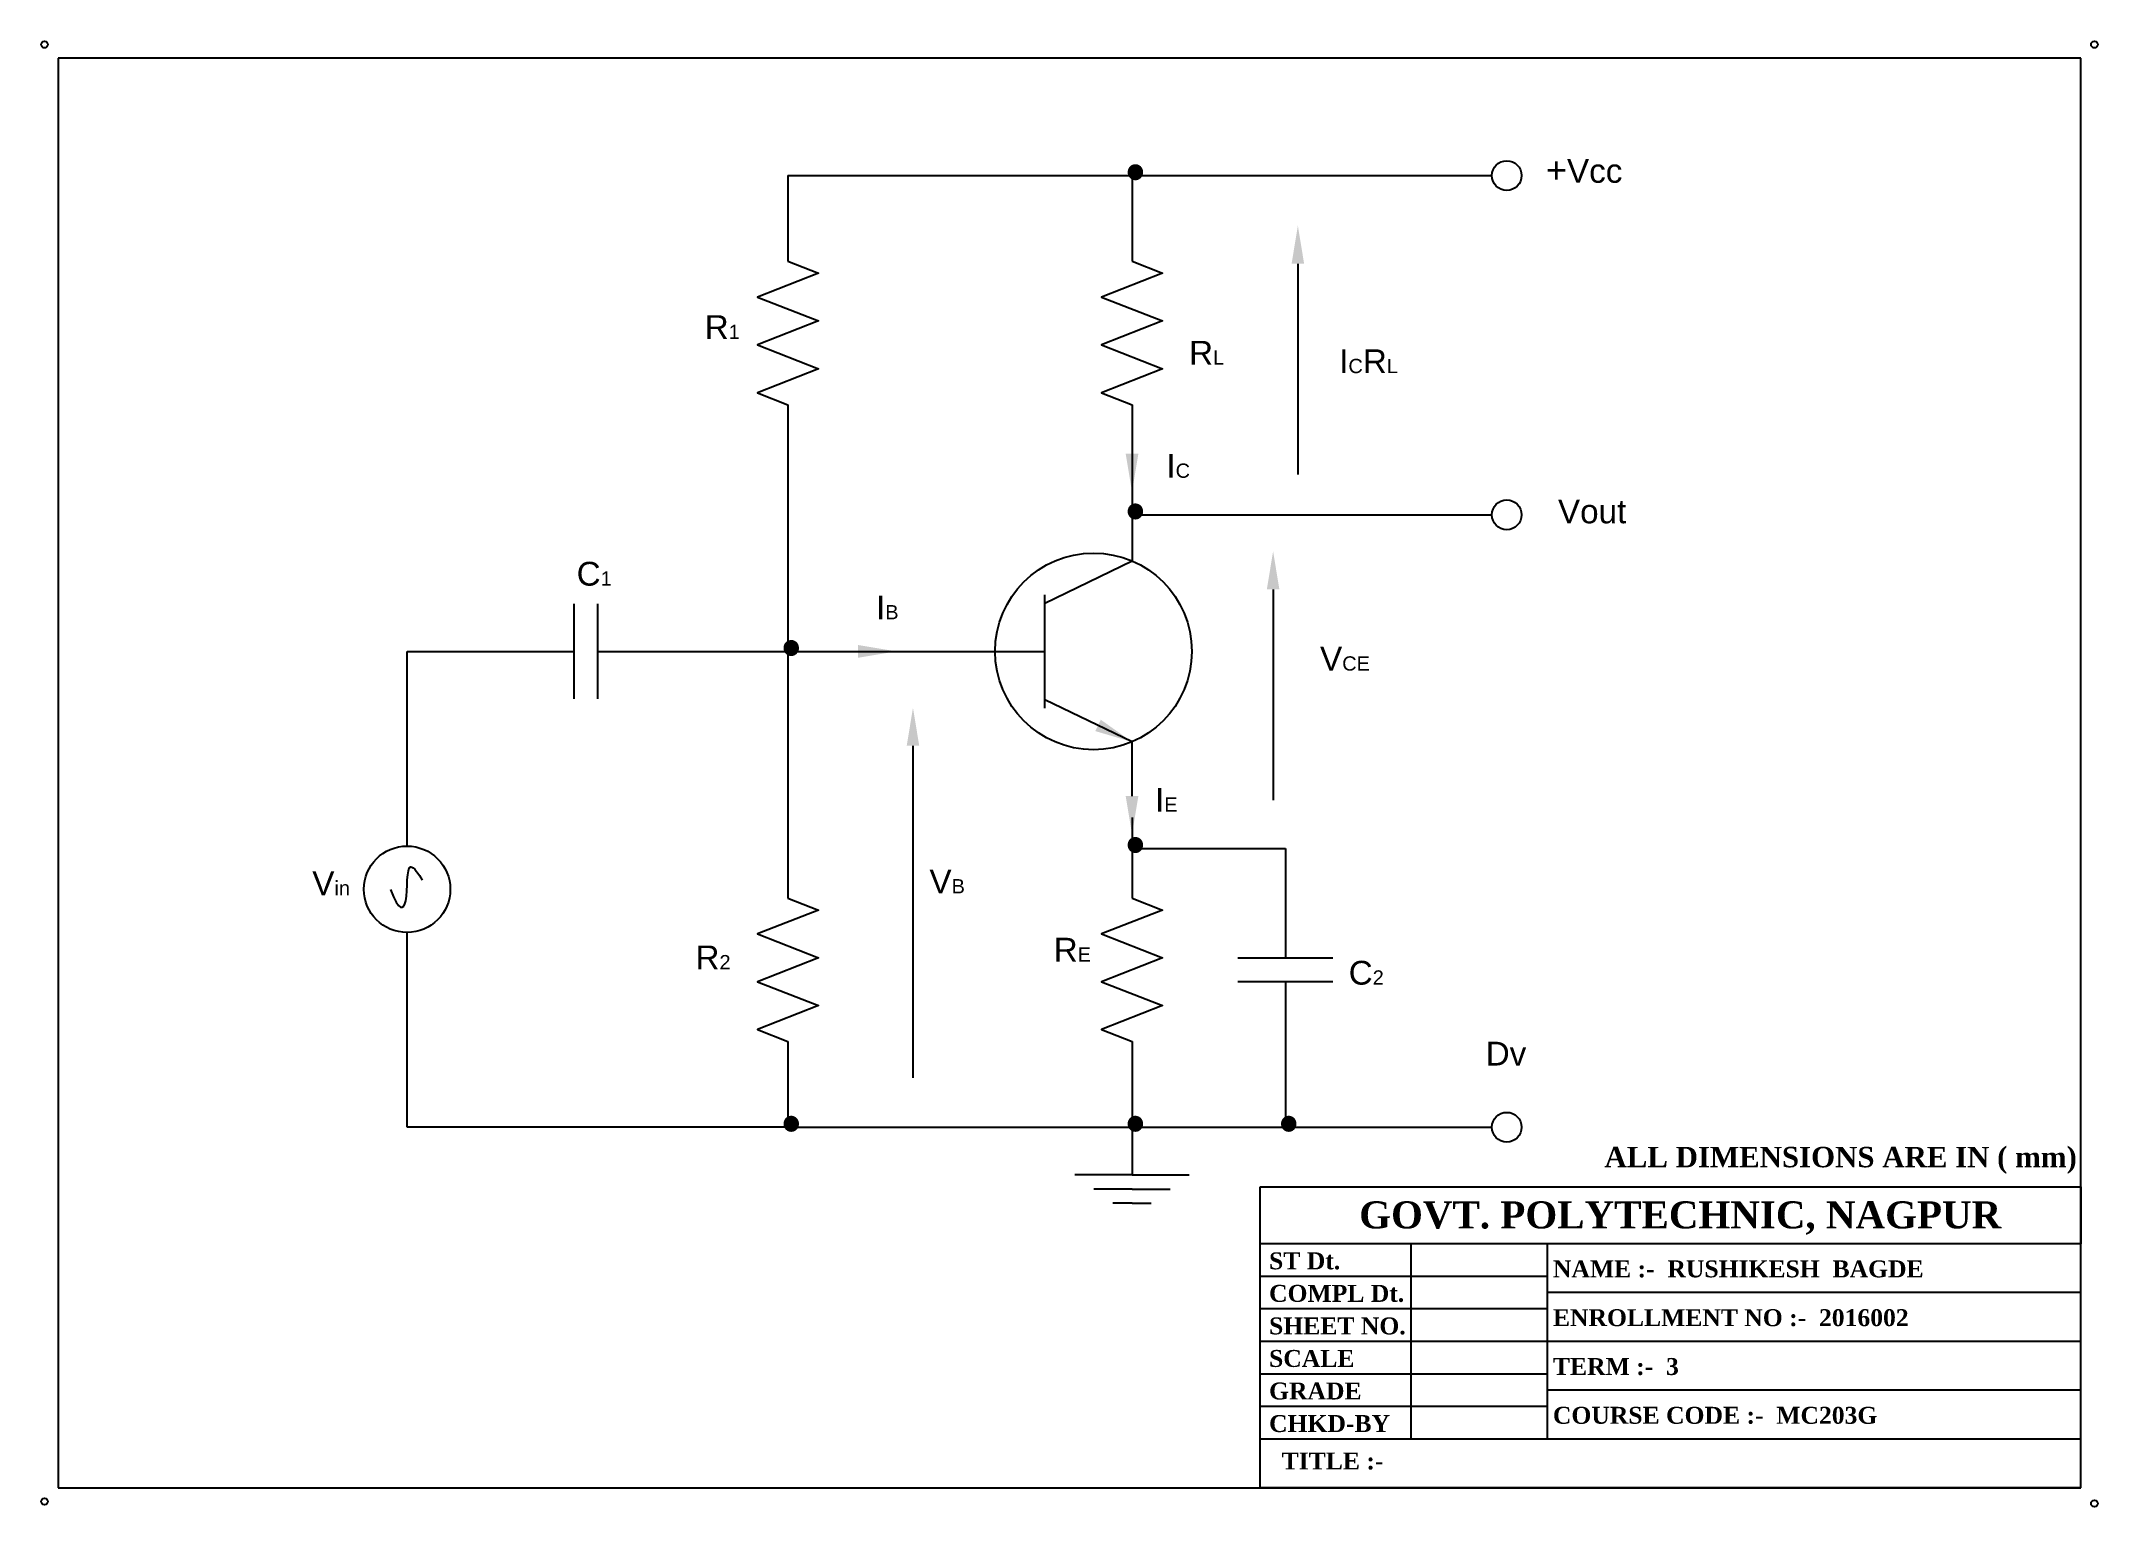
# Model space of a CAD drawing. Header units: millimetres. Extents: x 54 to 270, y 83 to 237.
import ezdxf
from ezdxf import colors
from ezdxf.entities.mleader import LeaderData, LeaderLine
from ezdxf.math import Vec2, Vec3

# ---------------------------------------------------------------- set-up
doc = ezdxf.new("R2010")
doc.units = ezdxf.units.MM
doc.styles.get("Standard").update_dxf_attribs({"font": 'arial.ttf'})

# ---------------------------------------------------------------- blocks, each defined once
blk = doc.blocks.new('ar')
blk.add_solid([(0.67, 0), (0, -4), (-0.67, 0)])
blk = doc.blocks.new('TEMPLATE')
for p, q in [((2, -2), (2, -212)), ((299, -2), (2, -2)), ((299, -212), (299, -2)), ((178.52, -212), (178.52, -167.8)), ((178.52, -167.8), (299, -167.8)), ((299, -167.8), (299, -176.17)), ((299, -176.17), (178.52, -176.17)), ((200.7, -204.85), (200.7, -176.17)), ((220.71, -204.85), (220.71, -176.17)), ((220.71, -180.95), (178.52, -180.95)), ((299, -183.34), (220.71, -183.34)), ((220.71, -185.73), (178.52, -185.73)), ((299, -190.51), (178.52, -190.51)), ((220.71, -190.51), (178.52, -190.51)), ((220.71, -195.29), (178.52, -195.29)), ((299, -197.68), (220.71, -197.68)), ((220.71, -200.07), (178.52, -200.07)), ((299, -204.85), (178.52, -204.85)), ((2, -212), (299, -212)), ((299, -212), (178.52, -212))]:
    blk.add_line(p, q)
for centre in [(0, 0), (301, 0), (0, -214.02), (301, -214.31)]:
    blk.add_circle(centre, 0.5)
at = {"insert": (229.06, -161.92), "char_height": 3, "attachment_point": 1}
blk.add_mtext('{\\fTimes New Roman|b1|i0|c0|p18;ALL DIMENSIONS ARE IN ( mm) }', dxfattribs=at)
at = {"attachment_point": 1}
for s, width, heights, insert, char_height in [('{\\fTimes New Roman|b1|i0|c0|p18;GOVT. POLYTECHNIC, NAGPUR}', 98.5096, [0], (193.04, -169.92), 3.9838), ('{\\fTimes New Roman|b1|i0|c0|p18;ST Dt.}', 23.1638, [0], (179.81, -177.42), 2.4899), ('{\\fTimes New Roman|b1|i0|c0|p18;NAME :-  RUSHIKESH  BAGDE}', 61.0227, [0], (221.49, -178.6), 2.4899), ('{\\fTimes New Roman|b1|i0|c0|p18;COMPL Dt.}', 23.1638, [0], (179.81, -182.2), 2.4899), ('{\\fTimes New Roman|b1|i0|c0|p18;SHEET NO.}', 23.1638, [0], (179.81, -186.98), 2.4899), ('{\\fTimes New Roman|b1|i0|c0|p18;ENROLLMENT NO :-  2016002}', 56.3869, [0], (221.49, -185.77), 2.4899), ('{\\fTimes New Roman|b1|i0|c0|p18;SCALE}', 23.1638, [0], (179.81, -191.76), 2.4899), ('{\\fTimes New Roman|b1|i0|c0|p18;TERM :-  3}', 38.4876, [2.53], (221.49, -192.94), 2.4899), ('{\\fTimes New Roman|b1|i0|c0|p18;GRADE}', 23.1638, [0], (179.81, -196.54), 2.4899), ('{\\fTimes New Roman|b1|i0|c0|p18;CHKD-BY}', 23.1638, [0], (179.81, -201.32), 2.4899), ('{\\fTimes New Roman|b1|i0|c0|p18;COURSE CODE :-  MC203G}', 50.1424, [0], (221.49, -200.11), 2.4899), ('{\\fTimes New Roman|b1|i0|c0|p18;TITLE :-}', 23.1638, [0], (181.66, -206.82), 2.4899)]:
    blk.add_mtext_dynamic_manual_height_columns(s, width=width, gutter_width=12.5, heights=heights, dxfattribs=dict(at, insert=insert, char_height=char_height))

msp = doc.modelspace()

# ---------------------------------------------------------------- linework, layer by layer
for p, q in [((132.89, 223.27), (132.89, 214.27)), ((132.89, 223.27), (172.89, 223.27)), ((132.89, 223.27), (132.89, 214.27)), ((169.04, 223.27), (169.04, 214.27)), ((172.89, 223.27), (206.84, 223.27)), ((132.89, 199.19), (132.89, 173.27)), ((169.04, 199.19), (169.04, 182.78)), ((169.04, 187.62), (206.84, 187.62)), ((159.89, 178.35), (169.04, 182.78)), ((110.39, 178.27), (110.39, 168.27)), ((112.89, 178.27), (112.89, 168.27)), ((159.89, 173.27), (159.89, 179.22)), ((92.89, 173.27), (110.39, 173.27)), ((92.89, 152.81), (92.89, 173.27)), ((112.89, 173.27), (132.89, 173.27)), ((132.89, 173.27), (132.89, 147.35)), ((132.89, 173.27), (159.89, 173.27)), ((159.89, 167.32), (159.89, 173.27)), ((169.04, 163.76), (159.89, 168.19)), ((169.04, 158.07), (169.04, 163.76)), ((169.04, 155.81), (169.04, 152.57)), ((169.04, 152.57), (185.15, 152.57)), ((169.04, 152.57), (169.04, 147.35)), ((185.15, 152.57), (185.15, 141.07)), ((92.89, 123.27), (92.89, 143.73)), ((180.15, 141.07), (190.15, 141.07)), ((180.15, 138.57), (190.15, 138.57)), ((185.15, 138.57), (185.15, 123.27)), ((132.89, 132.27), (132.89, 123.27)), ((169.04, 132.27), (169.04, 123.27)), ((132.89, 123.27), (92.89, 123.27)), ((132.89, 123.27), (172.89, 123.27)), ((169.04, 123.27), (169.04, 118.27)), ((172.89, 123.27), (206.84, 123.27)), ((169.04, 118.27), (163.04, 118.27)), ((169.04, 116.77), (165.04, 116.77)), ((169.04, 118.27), (175.04, 118.27)), ((169.04, 116.77), (173.04, 116.77)), ((169.04, 115.27), (167.04, 115.27)), ((169.04, 115.27), (171.04, 115.27))]:
    msp.add_line(p, q)
for points in [[(132.89, 214.27), (136.1, 213.01), (129.69, 210.5), (136.1, 207.99), (129.69, 205.47), (136.1, 202.96), (129.69, 200.45), (132.89, 199.19)], [(169.04, 214.27), (172.25, 213.01), (165.84, 210.5), (172.25, 207.99), (165.84, 205.47), (172.25, 202.96), (165.84, 200.45), (169.04, 199.19)], [(132.89, 147.35), (136.1, 146.09), (129.69, 143.58), (136.1, 141.07), (129.69, 138.55), (136.1, 136.04), (129.69, 133.53), (132.89, 132.27)], [(169.04, 147.35), (172.25, 146.09), (165.84, 143.58), (172.25, 141.07), (165.84, 138.55), (172.25, 136.04), (165.84, 133.53), (169.04, 132.27)]]:
    msp.add_lwpolyline(points)
for centre, radius in [((208.4, 223.27), 1.56), ((208.4, 187.62), 1.56), ((164.99, 173.27), 10.33), ((92.89, 148.27), 4.54), ((208.4, 123.27), 1.56)]:
    msp.add_circle(centre, radius)
msp.add_open_spline([(91.14, 148.24), (92.03, 145.92), (93.13, 146.17), (92.68, 151.98), (94.11, 149.87), (94.49, 149.23)], degree=3, knots=[0.115588, 0.115588, 0.115588, 0.115588, 1, 2, 2.600652, 2.600652, 2.600652, 2.600652])

# ---------------------------------------------------------------- block references
at = {"xscale": 0.7153931095307907, "yscale": 0.7153931095307907, "zscale": 0.7153931095307907}
msp.add_blockref('TEMPLATE', (54.8, 237.04), dxfattribs=at)
for p in [(169.04, 194.05), (169.04, 158.07)]:
    msp.add_blockref('ar', p)
at = {"rotation": 90}
msp.add_blockref('ar', (140.27, 173.27), dxfattribs=at)
at = {"xscale": 0.9915342608867825, "yscale": 0.9915342608867825, "zscale": 0.9915342608867825, "rotation": 64.12429237279261}
msp.add_blockref('ar', (165.47, 165.49), dxfattribs=at)

# ---------------------------------------------------------------- texts
at = {"insert": (212.52, 225.22), "char_height": 2.5, "width": 10.5019, "attachment_point": 1}
msp.add_mtext('\\pxt59;{\\H1.08333x;+}Vcc', dxfattribs=at)
at = {"char_height": 2.5, "attachment_point": 1}
for s, width, insert in [('{\\fMS Shell Dlg 2|b0|i0|c0|p0;\\H0.66667x;\\P\\fArial|b0|i0|c0|p34;\\H1.62499x;●}', 2.3758, (168.25, 228)), ('R{\\H0.6x;1}', 15.7708, (124.15, 208.6)), ('R{\\H0.6x;L}', 15.7708, (175.03, 205.9)), ('I{\\H0.6x;C}R{\\H0.6x;L}', 15.7708, (190.8, 205.01)), ('I{\\H0.6x;C}', 15.7708, (172.65, 194.01)), ('{\\fMS Shell Dlg 2|b0|i0|c0|p0;\\H0.66667x;\\P\\fArial|b0|i0|c0|p34;\\H1.62499x;●}', 2.3758, (168.25, 192.35)), ('Vout', 14.4205, (213.78, 189.23)), ('C{\\H0.6x;1}', 15.7708, (110.7, 182.68)), ('I{\\H0.6x;B}', 15.7708, (142.15, 179.14)), ('{\\fMS Shell Dlg 2|b0|i0|c0|p0;\\H0.66667x;\\P\\fArial|b0|i0|c0|p34;\\H1.62499x;●}', 2.3758, (132.1, 178)), ('V{\\H0.6x;CE}', 15.7708, (188.79, 173.75)), ('I{\\H0.6x;E}', 15.7708, (171.46, 158.92)), ('{\\fMS Shell Dlg 2|b0|i0|c0|p0;\\H0.66667x;\\P\\fArial|b0|i0|c0|p34;\\H1.62499x;●}', 2.3758, (168.25, 157.3)), ('V{\\H0.6x;in}', 15.7708, (82.93, 150.15)), ('V{\\H0.6x;B}', 15.7708, (147.76, 150.34)), ('R{\\H0.6x;E}', 15.7708, (160.81, 143.17)), ('R{\\H0.6x;2}', 15.7708, (123.18, 142.36)), ('C{\\H0.6x;2}', 15.7708, (191.8, 140.75)), ('Dv', 14.4205, (206.19, 132.25)), ('{\\fMS Shell Dlg 2|b0|i0|c0|p0;\\H0.66667x;\\P\\fArial|b0|i0|c0|p34;\\H1.62499x;●}', 2.3758, (132.1, 128)), ('{\\fMS Shell Dlg 2|b0|i0|c0|p0;\\H0.66667x;\\P\\fArial|b0|i0|c0|p34;\\H1.62499x;●}', 2.3758, (168.25, 128)), ('{\\fMS Shell Dlg 2|b0|i0|c0|p0;\\H0.66667x;\\P\\fArial|b0|i0|c0|p34;\\H1.62499x;●}', 2.3758, (184.36, 128))]:
    msp.add_mtext_dynamic_manual_height_columns(s, width=width, gutter_width=12.5, heights=[0], dxfattribs=dict(at, insert=insert))

# ---------------------------------------------------------------- leaders
ml = msp.add_multileader_mtext('Standard')
ml.set_content('', color=256)
ml.set_leader_properties()
ml.build(insert=Vec2(0, 0))
ctx = ml.context
ctx.base_point, ctx.plane_origin, ctx.plane_x_axis, ctx.plane_y_axis = Vec3(186.46, 191.86), Vec3(186.46, 218.01), Vec3(0, -1), Vec3(1, 0)
notes = []
notes.append((ctx, [(0, (1, 1, 0), (186.46, 199.86), (0, -1), 8, [(0, [(186.46, 218.01)], 0, [])])]))
ctx.mtext.insert, ctx.mtext.text_direction, ctx.mtext.rotation, ctx.mtext.flow_direction = Vec3(188.46, 189.86), Vec3(0, -1), 4.712389, 5
ml = msp.add_multileader_mtext('Standard')
ml.set_content('', color=256)
ml.set_leader_properties()
ml.build(insert=Vec2(0, 0))
ctx = ml.context
ctx.base_point, ctx.plane_origin, ctx.plane_x_axis, ctx.plane_y_axis = Vec3(183.86, 157.64), Vec3(183.86, 183.79), Vec3(0, -1), Vec3(1, 0)
notes.append((ctx, [(0, (1, 1, 0), (183.86, 165.64), (0, -1), 8, [(0, [(183.86, 183.79)], 0, [])])]))
ctx.mtext.insert, ctx.mtext.text_direction, ctx.mtext.rotation, ctx.mtext.flow_direction = Vec3(185.86, 155.64), Vec3(0, -1), 4.712389, 5
ml = msp.add_multileader_mtext('Standard')
ml.set_content('', color=256)
ml.set_leader_properties()
ml.build(insert=Vec2(0, 0))
ctx = ml.context
ctx.base_point, ctx.plane_origin, ctx.plane_x_axis, ctx.plane_y_axis = Vec3(146.03, 128.44), Vec3(146.03, 167.35), Vec3(0, -1), Vec3(1, 0)
notes.append((ctx, [(0, (1, 1, 0), (146.03, 136.44), (0, -1), 8, [(0, [(146.03, 167.35)], 0, [])])]))
ctx.mtext.insert, ctx.mtext.text_direction, ctx.mtext.rotation, ctx.mtext.flow_direction = Vec3(148.03, 126.44), Vec3(0, -1), 4.712389, 5
for ctx, leaders in notes:
    for number, flags, end, landing, length, lines in leaders:
        leader = LeaderData()
        leader.index, (leader.has_last_leader_line, leader.has_dogleg_vector, leader.attachment_direction) = number, flags
        leader.last_leader_point, leader.dogleg_vector, leader.dogleg_length = Vec3(end), Vec3(landing), length
        for number, points, colour, breaks in lines:
            line = LeaderLine()
            line.index, line.vertices, line.color, line.breaks = number, Vec3.list(points), colors.encode_raw_color(colour), breaks
            leader.lines.append(line)
        ctx.leaders.append(leader)

doc.saveas('drawing.dxf')
